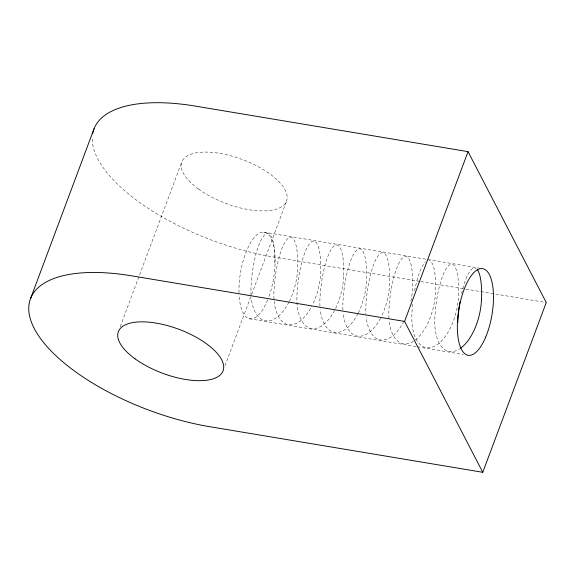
<?xml version="1.0" encoding="UTF-8"?>
<svg xmlns="http://www.w3.org/2000/svg" width="575" height="575" viewBox="0 0 575 575"><rect width="100%" height="100%" fill="white"/><g stroke="black" fill="none" stroke-linecap="round" stroke-linejoin="round"><path stroke-width="0.43" stroke-dasharray="2.88 2.16" d="M120.218 326.708L181.808 161.985M224.99 365.743L251.383 295.147M251.699 294.314L286.573 201.027M263.76 232.113L479.471 268.144M419.93 281.441L273.29 256.946A149.737 62.812 20.5 0 1 92.266 137.195M420.814 281.585L464.981 288.966M465.865 289.11L546.25 302.536M249.298 318.723L416.544 346.653M417.27 346.775L463.4 354.48M239.006 292.711A43.923 16.79 -80.5 0 1 264.277 232.185A43.923 16.79 -80.5 0 1 268.518 297.634M267.619 299.934A43.923 16.79 -80.5 0 1 239.114 295.183M343.598 276.496A43.434 21.958 -77.5 0 1 318.528 327.527A43.434 21.958 -77.5 0 1 296.93 295.636A43.434 10.896 -83.2 0 1 310.514 242.679A43.434 10.896 -83.2 0 1 320.634 272.658A43.434 21.958 -77.5 0 1 313.095 303.607M289.376 301.293A43.434 21.958 -77.5 0 0 297.627 268.812A43.434 10.896 -83.2 0 0 287.529 238.841A43.434 10.896 -83.2 0 0 273.93 291.791A43.434 21.958 -77.5 0 0 286.451 324.077A43.434 21.958 -77.5 0 0 311.981 305.878M288.995 302.04A43.434 21.958 -77.5 0 1 251.275 297.951M251.059 295.543A43.434 21.958 -77.5 0 1 250.966 287.96A43.434 10.896 -83.2 0 1 264.543 235.002A43.434 10.896 -83.2 0 1 274.663 264.982M415.358 339.983A43.434 21.958 -77.5 0 0 435.534 291.848A43.434 10.896 -83.2 0 0 429.015 260.36M413.403 341.356A43.434 21.958 -77.5 0 1 389.182 320.987M388.966 318.579A43.434 21.958 -77.5 0 1 388.872 310.989A43.434 10.896 -83.2 0 1 402.45 258.038A43.434 10.896 -83.2 0 1 412.57 288.01A43.434 21.958 -77.5 0 1 410.859 301.286M382.044 315.129A43.434 21.958 -77.5 0 0 389.57 284.172A43.434 10.896 -83.2 0 0 379.464 254.2A43.434 10.896 -83.2 0 0 365.865 307.151A43.434 21.958 -77.5 0 0 365.93 313.921M380.549 318.133A43.434 21.958 -77.5 0 1 343.217 313.31M342.944 310.083A43.434 21.958 -77.5 0 1 342.901 303.312M358.326 312.807A43.434 21.958 -77.5 0 0 366.584 280.334A43.434 10.896 -83.2 0 0 356.478 250.355A43.434 10.896 -83.2 0 0 342.88 303.312M357.952 313.555A43.434 21.958 -77.5 0 1 320.232 309.472M319.966 306.245A43.434 21.958 -77.5 0 1 319.916 299.474A43.434 10.896 -83.2 0 1 333.5 246.517A43.434 10.896 -83.2 0 1 343.62 276.496M403.916 321.231A43.434 21.958 -77.5 0 1 366.196 317.148M460.841 348.033A43.434 21.958 -77.5 0 1 434.837 318.665A43.434 10.896 -83.2 0 1 448.421 265.715A43.434 10.896 -83.2 0 1 458.541 295.694A43.434 21.958 -77.5 0 1 433.449 346.725A43.434 21.958 -77.5 0 1 411.851 314.827A43.434 10.896 -83.2 0 1 412.8 302.809M414.618 290.835A43.434 10.896 -83.2 0 1 425.435 261.877M462.817 288.679A43.434 10.896 -83.2 0 1 476.287 268.618M461.639 293.458A43.434 10.896 -83.2 0 1 462.214 291.029M198.476 189.038A55.904 23.446 20.5 0 0 285.962 202.371A55.904 23.446 20.5 0 0 218.133 153.108A55.904 23.446 20.5 0 0 198.476 189.038"/><path stroke-width="0.86" d="M30.583 298.518L94.048 128.757M404.577 321.418L131.618 275.827A149.737 62.812 20.5 0 0 34.241 328.476A149.737 62.812 20.5 0 0 209.818 426.707L482.777 472.298L404.577 321.418L468.05 151.656L195.09 106.066A149.737 62.812 20.5 0 0 93.057 131.898M482.777 472.298L546.25 302.536L468.05 151.656M92.64 133.846A149.737 62.812 20.5 0 1 92.898 132.537M477.487 269.869A43.434 10.896 -83.2 0 1 481.519 299.532M457.801 322.503A43.434 10.896 -83.2 0 1 459.576 304.434M459.677 303.772A43.434 10.896 -83.2 0 1 459.964 302.004M481.505 299.525A43.434 21.958 -77.5 0 1 460.841 348.033M135.003 358.8A55.904 23.446 20.5 0 0 222.489 372.133A55.904 23.446 20.5 0 0 154.661 322.87A55.904 23.446 20.5 0 0 135.003 358.8M485.674 337.151A43.923 16.79 -80.5 0 0 483.165 268.762A43.923 16.79 -80.5 0 0 457.398 330.014A43.923 16.79 -80.5 0 0 485.674 337.151"/></g></svg>
